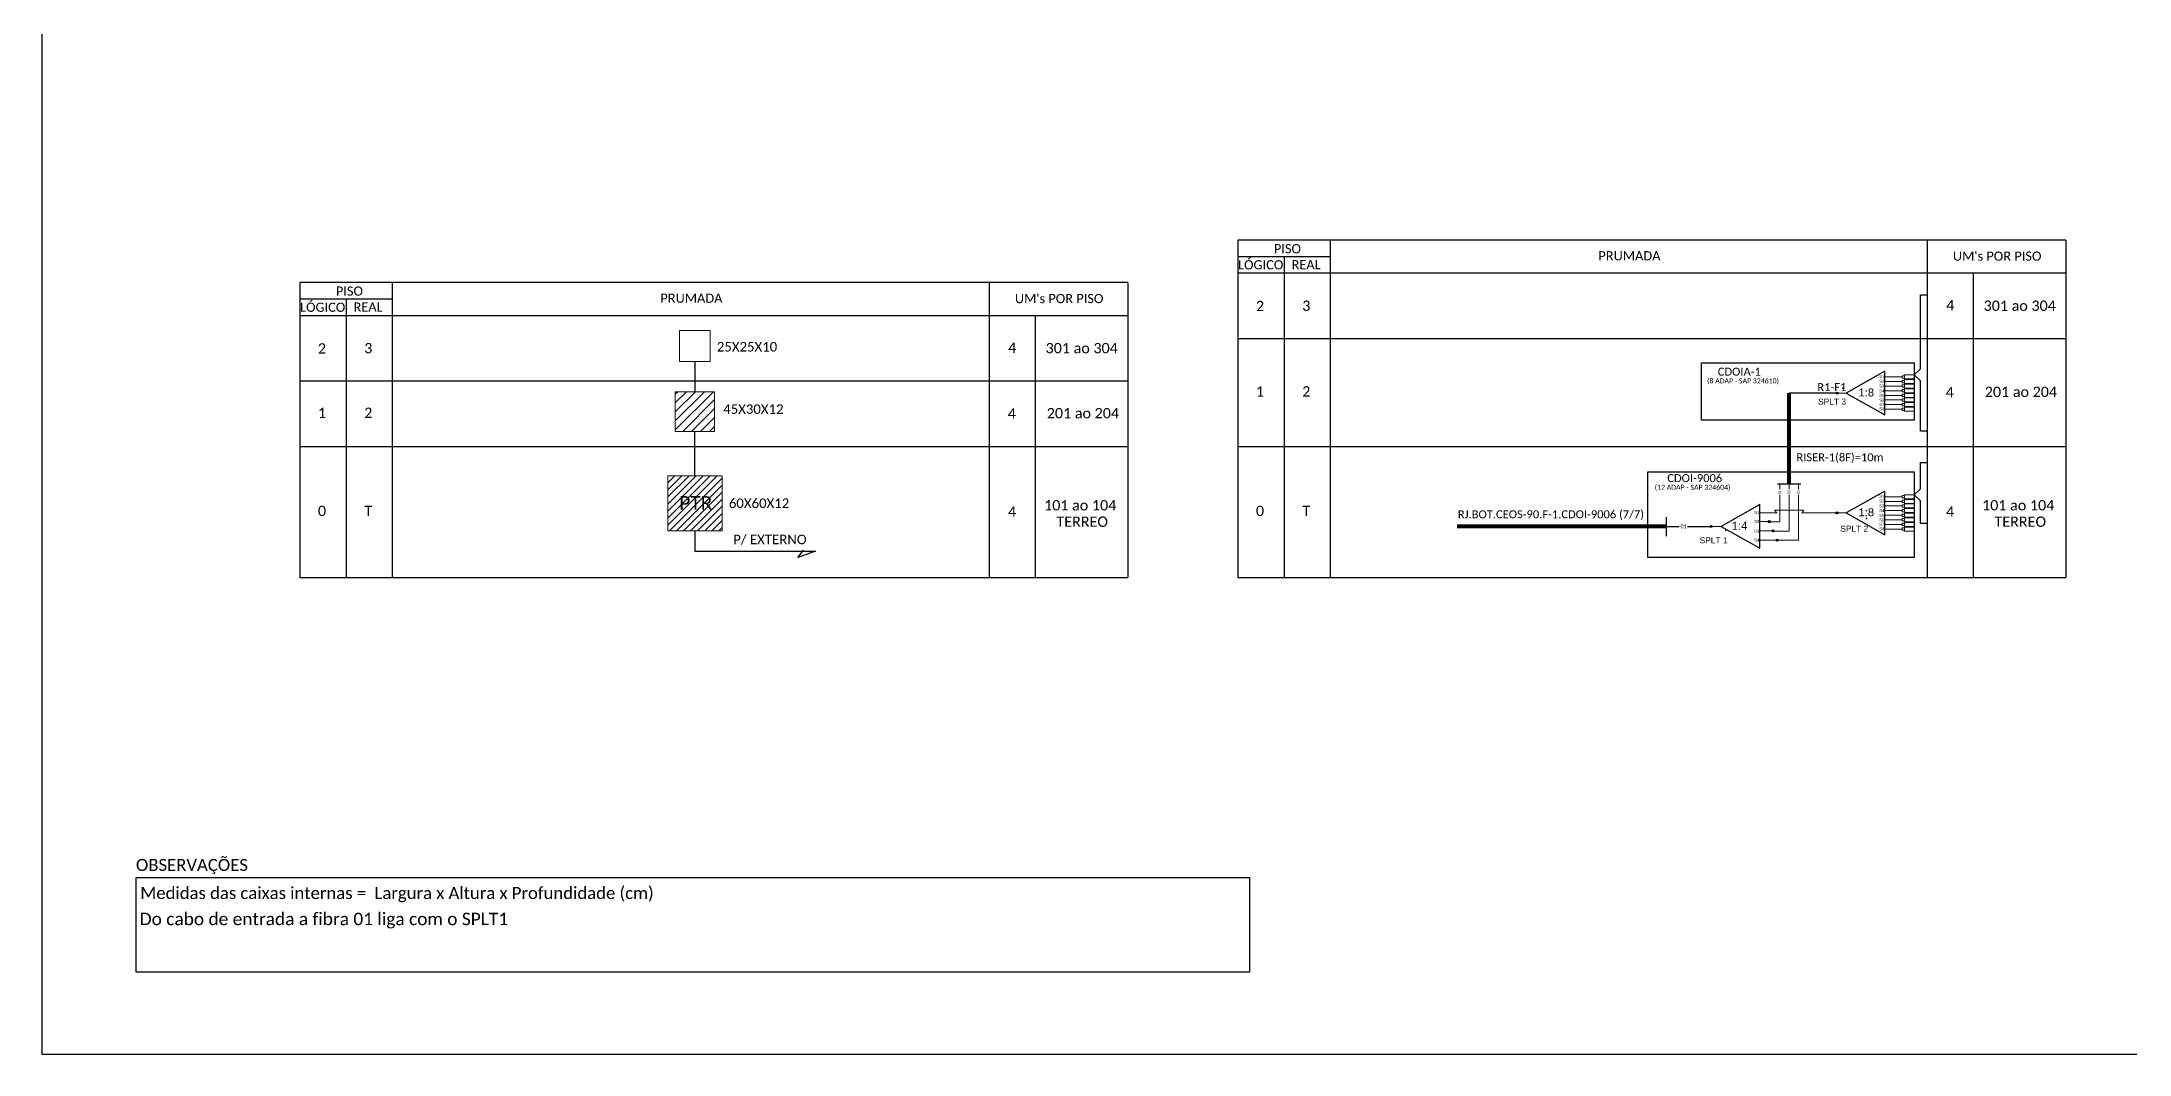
# Model space of a CAD drawing. Header units: inches. Extents: x 0 to 839, y 0 to 594.
# Drawn here: x 0 to 522, y 0 to 253 of the extents above; entities that cross this region are included whole.
import ezdxf
from ezdxf.enums import TextEntityAlignment as Align

# ---------------------------------------------------------------- set-up
doc = ezdxf.new("R2010")
doc.units = ezdxf.units.IN
doc.header["$LTSCALE"] = 0.5
doc.styles.add('ARIAL', font='arial.ttf')
doc.styles.add('WMF-Calibri0', font='calibri.ttf')

# ---------------------------------------------------------------- blocks, each defined once
blk = doc.blocks.new('SPLT_1-8_SC-APC')
at = {"color": 1}
blk.add_lwpolyline([(-7.37, -2.1), (-17.04, -7.55), (-7.37, -13), (-7.37, -2.1)], dxfattribs=at)
at = {"color": 3, "lineweight": 0}
for points in [[(-2.99, -3.51), (-7.37, -3.51)], [(-7.37, -4.66), (-2.99, -4.66)], [(-2.41, -3.02), (-2.41, -4)], [(-2.41, -3.02), (0, -3.02)], [(-2.41, -4), (0, -4)], [(-2.41, -4.17), (-2.41, -5.16)], [(-2.41, -4.17), (0, -4.17)], [(-2.41, -5.16), (0, -5.16)], [(-7.37, -5.82), (-2.99, -5.82)], [(-7.37, -6.97), (-2.99, -6.97)], [(-7.37, -8.12), (-2.99, -8.12)], [(-7.37, -9.28), (-2.99, -9.28)], [(-7.37, -10.43), (-2.99, -10.43)], [(-2.41, -5.32), (-2.41, -6.31)], [(-2.41, -5.32), (0, -5.32)], [(-2.41, -6.31), (0, -6.31)], [(-2.41, -6.48), (-2.41, -7.46)], [(-2.41, -6.48), (0, -6.48)], [(-2.41, -7.46), (0, -7.46)], [(-2.41, -7.63), (-2.41, -8.62)], [(-2.41, -7.63), (0, -7.63)], [(-2.41, -8.62), (0, -8.62)], [(-2.41, -8.78), (-2.41, -9.77)], [(-2.41, -8.78), (0, -8.78)], [(-2.41, -9.77), (0, -9.77)], [(-2.41, -9.94), (-2.41, -10.92)], [(-2.41, -9.94), (0, -9.94)], [(-7.37, -11.58), (-2.99, -11.58)], [(-2.41, -10.92), (0, -10.92)], [(-2.41, -11.09), (-2.41, -12.08)], [(-2.41, -11.09), (0, -11.09)], [(-2.41, -12.08), (0, -12.08)]]:
    blk.add_lwpolyline(points, dxfattribs=at)
for points in [[(-2.99, -3.22), (-2.41, -3.22), (-2.41, -3.8), (-2.99, -3.8)], [(-2.99, -4.38), (-2.41, -4.38), (-2.41, -4.95), (-2.99, -4.95)], [(-2.99, -5.53), (-2.41, -5.53), (-2.41, -6.1), (-2.99, -6.1)], [(-2.99, -6.68), (-2.41, -6.68), (-2.41, -7.26), (-2.99, -7.26)], [(-2.99, -7.84), (-2.41, -7.84), (-2.41, -8.41), (-2.99, -8.41)], [(-2.99, -8.99), (-2.41, -8.99), (-2.41, -9.56), (-2.99, -9.56)], [(-2.99, -10.14), (-2.41, -10.14), (-2.41, -10.72), (-2.99, -10.72)], [(-2.99, -11.3), (-2.41, -11.3), (-2.41, -11.87), (-2.99, -11.87)]]:
    blk.add_lwpolyline(points, close=True, dxfattribs=at)
at = {"color": 1, "lineweight": 0}
blk.add_lwpolyline([(-17.04, -7.55), (-19.26, -7.55)], dxfattribs=at)
at = {"color": 1, "style": 'ARIAL'}
for s, height, p in [('S1', 0.75, (-8.74, -3.78)), ('S2', 0.75, (-8.74, -4.97)), ('1:8', 2, (-13.91, -8.4)), ('S3', 0.75, (-8.74, -6.18)), ('S4', 0.75, (-8.74, -7.36)), ('S5', 0.75, (-8.74, -8.57)), ('S6', 0.75, (-8.74, -9.69)), ('S7', 0.75, (-8.74, -10.78)), ('S8', 0.75, (-8.74, -11.9))]:
    blk.add_text(s, height=height, dxfattribs=at).set_placement(p)
blk = doc.blocks.new('SPLITTER_')
blk.add_point((0, 0))
at = {"style": 'ARIAL', "flags": 4}
blk.add_attdef('SPLT', (0, -3.26), '', height=1.5, dxfattribs=at)
blk = doc.blocks.new('SPLITTER FUTURO')
blk.add_point((0, 0))
at = {"style": 'ARIAL', "text_generation_flag": 6, "flags": 4}
for tag, p, height in [('SPLT', (-6.22, -4.1), 1.5), ('INSTAL.', (-6.25, -6.09), 1.25)]:
    blk.add_attdef(tag, p, '', height=height, rotation=180, dxfattribs=at)

msp = doc.modelspace()

# ---------------------------------------------------------------- hatches: boundary and pattern name
h = msp.add_hatch()
h.set_pattern_fill('ANSI31', color=1, scale=0.5, style=0)
h.paths.add_polyline_path([(168.11, 165.6), (158.34, 165.6), (158.34, 155.69), (168.11, 155.69)])
h = msp.add_hatch(color=3)
h.dxf.hatch_style = 1
edge = h.paths.add_edge_path()
edge.add_arc((448.71, 165.26), 0.242, 0, 360)
h = msp.add_hatch()
h.set_pattern_fill('ANSI31', color=1, scale=10, style=0)
h.set_pattern_definition([(45, (-455.1572, -253.1139), (-0.8838835, 0.8838835), [])])
h.paths.add_polyline_path([(170.03, 144.61), (156.46, 144.61), (156.46, 130.85), (170.03, 130.85)])
h.paths.add_polyline_path([(158.92, 135.2), (168.34, 135.2), (168.34, 140.35), (158.92, 140.35)], flags=24)
h = msp.add_hatch(color=3)
h.dxf.hatch_style = 1
edge = h.paths.add_edge_path()
edge.add_arc((417.21, 131.93), 0.256, 0, 360)
h = msp.add_hatch(color=3)
h.dxf.hatch_style = 1
edge = h.paths.add_edge_path()
edge.add_arc((431.75, 133.12), 0.256, 0, 360)
h = msp.add_hatch(color=3)
h.dxf.hatch_style = 1
edge = h.paths.add_edge_path()
edge.add_arc((432.73, 130.8), 0.256, 0, 360)
h = msp.add_hatch(color=3)
h.dxf.hatch_style = 1
edge = h.paths.add_edge_path()
edge.add_arc((448.67, 135.31), 0.256, 0, 360)
h = msp.add_hatch(color=3)
h.dxf.hatch_style = 1
edge = h.paths.add_edge_path()
edge.add_arc((433.73, 128.49), 0.256, 0, 360)

# ---------------------------------------------------------------- linework, layer by layer
at = {"color": 5}
msp.add_line((448.71, 165.26), (436.68, 165.26), dxfattribs=at)
at = {"color": 3}
msp.add_line((163.25, 144.61), (163.25, 155.69), dxfattribs=at)
for points in [[(0, 0), (838.56, 0), (838.56, 594), (0, 594), (0, 0)], [(298.93, 203.5), (298.93, 119.19)], [(322.08, 119.19), (322.08, 203.5)], [(471.19, 203.5), (471.19, 119.19)], [(505.9, 203.5), (505.9, 119.19)], [(310.5, 199.39), (310.5, 119.19)], [(298.93, 195.28), (505.9, 195.28)], [(482.76, 119.19), (482.76, 195.28)], [(64.5, 192.9), (64.5, 119.19)], [(76.07, 188.79), (76.07, 119.19)], [(87.64, 119.19), (87.64, 192.9)], [(236.75, 192.9), (236.75, 119.19)], [(271.47, 192.9), (271.47, 119.19)], [(64.5, 184.68), (271.47, 184.68)], [(248.33, 119.19), (248.33, 184.68)], [(298.93, 178.9), (505.9, 178.9)], [(64.5, 168.3), (271.47, 168.3)], [(64.5, 151.93), (271.47, 151.93)], [(298.93, 151.93), (505.9, 151.93)], [(64.5, 119.19), (271.47, 119.19)], [(298.93, 119.19), (505.9, 119.19)]]:
    msp.add_lwpolyline(points)
at = {"color": 0}
for points in [[(505.9, 203.5), (298.93, 203.5)], [(298.93, 199.39), (322.08, 199.39)], [(271.47, 192.9), (64.5, 192.9)], [(64.5, 188.79), (87.64, 188.79)]]:
    msp.add_lwpolyline(points, dxfattribs=at)
at = {"color": 3}
for points in [[(471.19, 155.72), (469.53, 155.72), (469.53, 168.28), (467.97, 169.79), (469.53, 171.3), (469.53, 189.82), (471.18, 189.82)], [(163.24, 173.13), (163.24, 165.6)], [(471.19, 132.67), (469.53, 132.67), (469.53, 138.33), (467.97, 139.84), (469.53, 141.35), (469.53, 147.89), (471.18, 147.89)], [(406.05, 131.93), (409.21, 131.93)], [(411.28, 131.93), (417.21, 131.93)]]:
    msp.add_lwpolyline(points, dxfattribs=at)
at = {"lineweight": 0}
msp.add_lwpolyline([(167.07, 180.9), (159.41, 180.9), (159.41, 173.13), (167.07, 173.13)], close=True, dxfattribs=at)
at = {"color": 1}
for points in [[(414.84, 172.81), (467.97, 172.81), (467.97, 158.49), (414.84, 158.49)], [(401.42, 145.6), (467.97, 145.56), (467.97, 124.13), (401.42, 124.18)]]:
    msp.add_lwpolyline(points, close=True, dxfattribs=at)
at = {"color": 1, "lineweight": 0}
for points in [[(168.11, 165.6), (158.34, 165.6), (158.34, 155.69), (168.11, 155.69)], [(156.46, 144.61), (170.03, 144.61), (170.03, 130.85), (156.46, 130.85)]]:
    msp.add_lwpolyline(points, close=True, dxfattribs=at)
at = {"color": 5, "const_width": 1}
msp.add_lwpolyline([(436.68, 142.56), (436.68, 165.26)], dxfattribs=at)
at = {"color": 5}
msp.add_lwpolyline([(433.83, 142.56), (439.65, 142.56)], dxfattribs=at)
at = {"color": 5, "lineweight": 0}
for points in [[(434.42, 142.53), (434.42, 141.21)], [(436.74, 142.56), (436.74, 141.24)], [(439.05, 142.56), (439.05, 141.27)], [(431.98, 133.07), (434.42, 133.07), (434.42, 139.79)], [(433.97, 128.49), (439.05, 128.49), (439.05, 139.85)], [(436.74, 139.82), (436.74, 130.75)], [(432.97, 130.75), (436.74, 130.75)]]:
    msp.add_lwpolyline(points, dxfattribs=at)
at = {"color": 1}
for points in [[(429.36, 137.38), (419.69, 131.94), (429.36, 126.49), (429.36, 137.38)], [(163.25, 130.85), (163.25, 125.74), (193.39, 125.74)], [(406.05, 129.53), (406.05, 134.25)], [(188.97, 124.15), (190.38, 125.98)], [(193.39, 125.74), (188.97, 124.15)]]:
    msp.add_lwpolyline(points, dxfattribs=at)
at = {"color": 7, "lineweight": 0}
for points in [[(433.61, 135.36), (433.05, 135.99), (436.74, 135.99)], [(439.86, 135.36), (440.42, 135.99), (436.74, 135.99)], [(429.36, 135.36), (433.61, 135.36)], [(429.36, 133.12), (431.75, 133.12)], [(429.36, 130.8), (432.73, 130.8)], [(439.86, 135.36), (448.42, 135.31)], [(429.36, 128.49), (433.73, 128.49)]]:
    msp.add_lwpolyline(points, dxfattribs=at)
at = {"color": 1, "const_width": 1}
msp.add_lwpolyline([(353.7, 131.93), (406.05, 131.93)], dxfattribs=at)
at = {"color": 1, "lineweight": 0}
msp.add_lwpolyline([(419.69, 131.94), (417.46, 131.94)], dxfattribs=at)
at = {"color": 0}
msp.add_lwpolyline([(23.56, 44.2), (301.81, 44.2), (301.81, 20.5), (23.56, 20.5)], close=True, dxfattribs=at)
at = {"color": 3}
for centre, radius in [((448.71, 165.26), 0.242), ((417.21, 131.93), 0.256), ((431.75, 133.12), 0.256), ((432.73, 130.8), 0.256), ((448.67, 135.31), 0.256), ((433.73, 128.49), 0.256)]:
    msp.add_circle(centre, radius, dxfattribs=at)

# ---------------------------------------------------------------- block references
for p in [(467.97, 172.81), (467.97, 142.86)]:
    msp.add_blockref('SPLT_1-8_SC-APC', p, dxfattribs=at)
ref = msp.add_blockref('SPLITTER FUTURO', (450.17, 166.48))
ref.add_attrib('SPLT', 'SPLT 3', (443.95, 162.38), dxfattribs={"height": 1.5, "rotation": 180, "style": 'ARIAL', "text_generation_flag": 6})
ref = msp.add_blockref('SPLITTER_', (420.87, 130.97), dxfattribs=dict(xscale=-1))
ref.add_attrib('SPLT', 'SPLT 1', (414.34, 127.71), dxfattribs={"height": 1.5, "style": 'ARIAL'})
ref = msp.add_blockref('SPLITTER_', (456.01, 133.89), dxfattribs=dict(xscale=-1))
ref.add_attrib('SPLT', 'SPLT 2', (449.48, 130.63), dxfattribs={"height": 1.5, "style": 'ARIAL'})

# ---------------------------------------------------------------- texts
at = {"color": 0, "style": 'WMF-Calibri0'}
for s, p in [('  LÓGICO', (297.35, 196.17)), ('     PISO', (303.89, 200.2)), ('    REAL', (309.11, 196.22)), ('PRUMADA', (389.04, 198.43)), ("UM's POR PISO", (477.64, 198.34)), ('  LÓGICO', (62.92, 185.57)), ('     PISO', (69.46, 189.6)), ('    REAL', (74.68, 185.62)), ('PRUMADA', (154.61, 187.83)), ("UM's POR PISO", (243.21, 187.74))]:
    msp.add_text(s, height=2.3, dxfattribs=at).set_placement(p)
at = {"color": 7, "linetype": 'Continuous', "style": 'WMF-Calibri0'}
for s, p in [('301 ao 304', (485.31, 185.81)), ('301 ao 304', (250.88, 175.21)), ('201 ao 204', (485.61, 164.29)), ('201 ao 204', (251.18, 158.95)), ('101 ao 104', (250.5, 135.93)), ('101 ao 104', (484.93, 135.93)), ('TERREO', (253.6, 131.83)), ('TERREO', (488.04, 131.83))]:
    msp.add_text(s, height=2.575, dxfattribs=at).set_placement(p)
at = {"color": 7, "style": 'WMF-Calibri0'}
for s, height, p in [('25X25X10', 2.373, (168.72, 175.65)), ('45X30X12', 2.373, (170.31, 160.07)), ('PTR', 3.433, (159.32, 136.08)), ('60X60X12', 2.373, (171.73, 136.54)), ('P/ EXTERNO', 2.373, (172.81, 127.48))]:
    msp.add_text(s, height=height, dxfattribs=at).set_placement(p)
at = {"color": 1, "style": 'WMF-Calibri0'}
for s, p in [('(8 ADAP - SAP 324610)', (425.19, 167.69)), ('(12 ADAP - SAP 324604)', (412.58, 141.08))]:
    msp.add_text(s, height=1.25, dxfattribs=at).set_placement(p, align=Align.CENTER)
at = {"color": 1}
for s, height, style, p in [('CDOIA-1', 2, 'WMF-Calibri0', (418.88, 169.61)), ('CDOI-9006', 2, 'WMF-Calibri0', (406.27, 143)), ('S1', 0.75, 'ARIAL', (427.99, 135.01)), ('1:4', 2, 'ARIAL', (422.37, 131.09)), ('S2', 0.75, 'ARIAL', (427.99, 132.75)), ('S3', 0.75, 'ARIAL', (427.99, 130.4)), ('S4', 0.75, 'ARIAL', (427.99, 128.14))]:
    msp.add_text(s, height=height, dxfattribs=dict(at, style=style)).set_placement(p)
at = {"color": 5, "style": 'WMF-Calibri0'}
for s, p in [('R1-F1', (443.77, 165.74)), ('RISER-1(8F)=10m', (438.54, 148.21))]:
    msp.add_text(s, height=2, dxfattribs=at).set_placement(p)
at = {"style": 'ARIAL'}
for s, p in [('01', (434.34, 140.47)), ('02', (436.66, 140.5)), ('03', (439.07, 140.57))]:
    msp.add_text(s, height=0.617, rotation=90, dxfattribs=at).set_placement(p, align=Align.MIDDLE_CENTER)
at = {"color": 1, "style": 'WMF-Calibri0'}
msp.add_text('RJ.BOT.CEOS-90.F-1.CDOI-9006 (7/7)', height=2, dxfattribs=at).set_placement((377.18, 134.96, 3.73), align=Align.MIDDLE_CENTER)
at = {"style": 'ARIAL'}
msp.add_text('01', height=1, dxfattribs=at).set_placement((410.34, 131.93), align=Align.MIDDLE_CENTER)
at = {"style": 'WMF-Calibri0'}
msp.add_text('OBSERVAÇÕES', height=3, dxfattribs=at).set_placement((23.54, 45.82))
at = {"insert": (24.63, 41.8), "char_height": 3, "width": 277.1819, "attachment_point": 1, "style": 'WMF-Calibri0'}
msp.add_mtext('Medidas das caixas internas =  Largura x Altura x Profundidade (cm)', dxfattribs=at)
at = {"color": 7, "insert": (24.49, 35.37), "char_height": 3.1049, "width": 511.413, "attachment_point": 1, "style": 'WMF-Calibri0'}
msp.add_mtext('Do cabo de entrada a fibra 01 liga com o SPLT1\\P\\P', dxfattribs=at)
at = {"color": 7, "linetype": 'Continuous', "style": 'WMF-Calibri0', "flags": 4}
for tag, p in [('2', (304.47, 187.02)), ('3', (316.04, 187.09)), ('4', (476.97, 187.2)), ('2', (70.04, 176.42)), ('3', (81.61, 176.49)), ('4', (242.54, 176.6)), ('1', (304.47, 165.68)), ('2', (316.04, 165.68)), ('4', (476.87, 165.49)), ('1', (70.04, 160.34)), ('2', (81.61, 160.34)), ('4', (242.44, 160.15)), ('0', (70.04, 135.82)), ('T', (81.61, 135.82)), ('4', (242.53, 135.64)), ('0', (304.47, 135.82)), ('T', (316.04, 135.82)), ('4', (476.96, 135.64))]:
    msp.add_attdef(tag, text='XX', height=2.575, dxfattribs=at).set_placement(p, align=Align.MIDDLE_CENTER)

doc.saveas('drawing.dxf')
